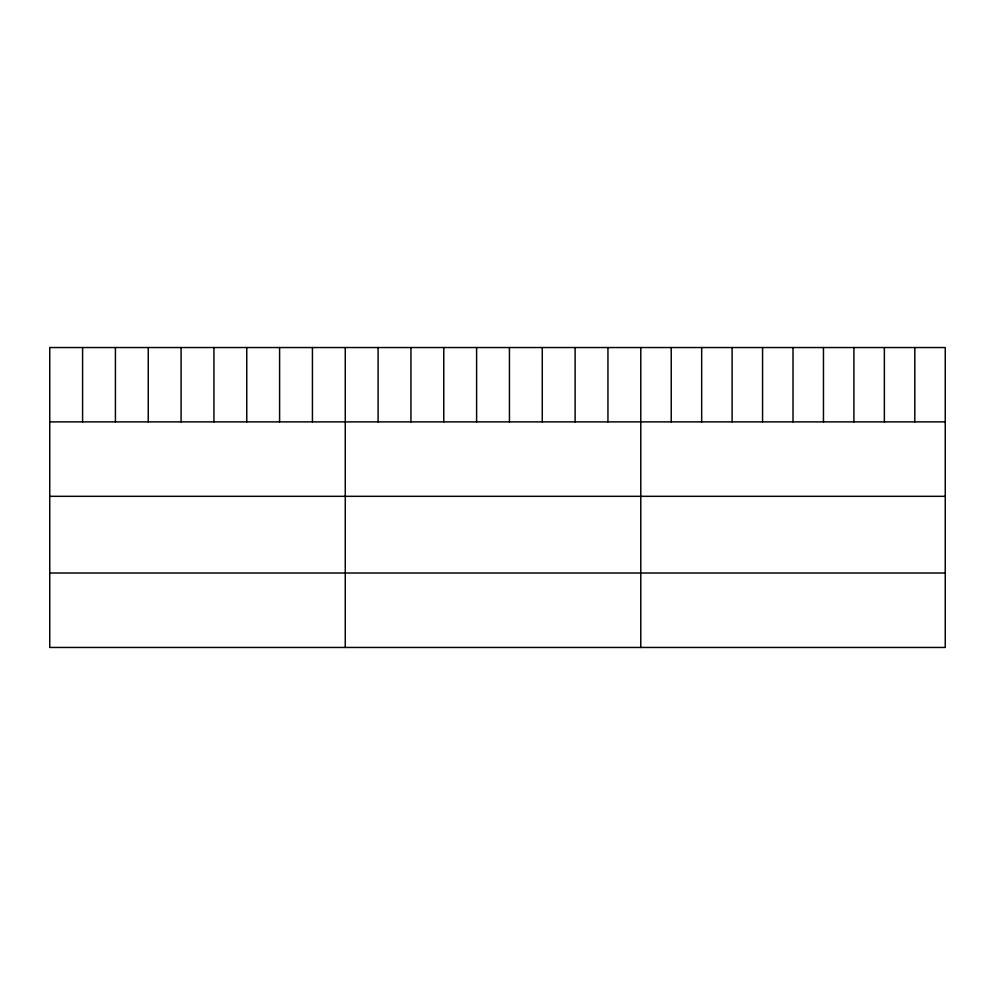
<?xml version="1.0" encoding="UTF-8"?>
<svg xmlns="http://www.w3.org/2000/svg" width="995" height="995" viewBox="0 0 995 995"><rect width="100%" height="100%" fill="white"/><g stroke="black" fill="none" stroke-linecap="round" stroke-linejoin="round"><path stroke-width="1.49" d="M945.25 421.88L945.25 647.459L49.75 647.459L49.75 347.541L945.25 347.541L945.25 421.88L49.75 421.88M49.75 496.318L945.25 496.318M49.75 573.02L945.25 573.02M914.803 347.541L914.803 421.88M884.356 347.541L884.356 421.88M853.909 347.541L853.909 421.88M823.462 347.541L823.462 421.88M793.015 347.541L793.015 421.88M762.568 347.541L762.568 421.88M732.121 347.541L732.121 421.88M701.674 347.541L701.674 421.88M671.227 347.541L671.227 421.88M640.78 347.541L640.78 647.459M607.945 347.541L607.945 421.88M575.11 347.541L575.11 421.88M542.275 347.541L542.275 421.88M509.44 347.541L509.44 421.88M476.605 347.541L476.605 421.88M443.77 347.541L443.77 421.88M410.935 347.541L410.935 421.88M378.1 347.541L378.1 421.88M345.265 347.541L345.265 647.459M312.43 347.541L312.43 421.88M279.595 347.541L279.595 421.88M246.76 347.541L246.76 421.88M213.925 347.541L213.925 421.88M181.09 347.541L181.09 421.88M148.255 347.541L148.255 421.88M115.42 347.541L115.42 421.88M82.585 347.541L82.585 421.88"/></g></svg>
